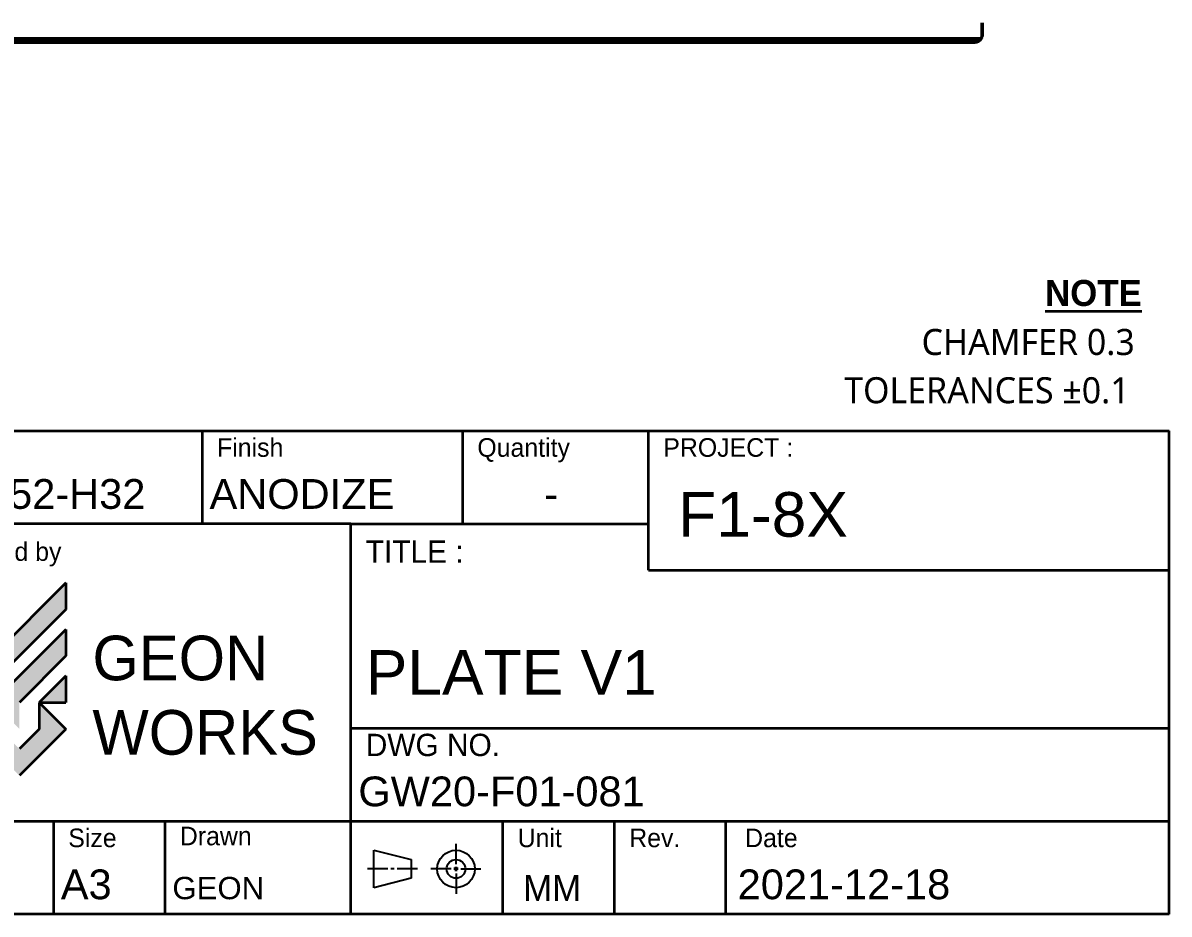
# Model space of a CAD drawing. Header units: millimetres. Extents: x 21 to 410, y 10 to 282.
# Drawn here: x 255.9 to 410, y 10 to 129.8 of the extents above; entities that cross this region are included whole.
import ezdxf

# ---------------------------------------------------------------- set-up
doc = ezdxf.new("R2010")
doc.units = ezdxf.units.MM
doc.header["$LTSCALE"] = 0.75
doc.layers.add('SLD-0', color=7, linetype='Continuous')
doc.layers.add('TitleBlock', color=7, linetype='Continuous', lineweight=35)
doc.layers.add('Visible', color=7, linetype='Continuous', lineweight=50)
doc.styles.add('MtXpl___1', font='')
doc.styles.add('MtXpl_Century_Gothic', font='GOTHIC.TTF')
doc.styles.add('MtXpl_OCR-A_BT', font='')
doc.styles.add('MtXpl_OCR-A_BT_1', font='')
doc.styles.get("Standard").update_dxf_attribs({"font": 'arial.ttf'})
doc.styles.get('MtXpl___1').set_extended_font_data('Malgun Gothic')
doc.styles.get('MtXpl_OCR-A_BT').set_extended_font_data('OCR-A BT')
doc.styles.get('MtXpl_OCR-A_BT_1').set_extended_font_data('OCR-A BT', bold=True)

# ---------------------------------------------------------------- blocks, each defined once
blk = doc.blocks.new('TITLEGW')
h = blk.add_hatch(color=256)
h.dxf.hatch_style = 1
h.paths.add_polyline_path([(-148.32, 40.97), (-148.32, 44.55), (-164.4, 28.46), (-154.57, 18.63), (-148.32, 24.89), (-151.89, 28.46), (-151.89, 24.89), (-154.57, 22.21), (-160.83, 28.46)])
h.paths.add_polyline_path([(-148.32, 34.72), (-148.32, 38.29), (-158.15, 28.46), (-154.57, 24.89), (-154.57, 28.46)], flags=17)
h.paths.add_polyline_path([(-148.32, 32.04), (-151.89, 28.46), (-148.32, 28.46)], flags=16)
for p, q in [((-170, 65), (0, 65)), ((-130, 65), (-130, 52.5)), ((-95, 65), (-95, 52.5)), ((-70, 46.25), (-70, 65)), ((0, 0), (0, 65)), ((-110, 52.5), (-170, 52.5)), ((-110, 0), (-110, 52.5)), ((-110, 52.5), (-70, 52.5)), ((-70, 46.25), (0, 46.25)), ((-148.32, 44.55), (-164.4, 28.46)), ((-148.32, 44.55), (-148.32, 40.97)), ((-148.32, 40.97), (-160.83, 28.46)), ((-148.32, 38.29), (-158.15, 28.46)), ((-148.32, 38.29), (-148.32, 34.72)), ((-148.32, 34.72), (-154.57, 28.46)), ((-148.32, 32.04), (-151.89, 28.46)), ((-148.32, 32.04), (-148.32, 28.46)), ((-151.89, 28.46), (-148.32, 24.89)), ((-151.89, 28.46), (-151.89, 24.89)), ((-151.89, 28.46), (-148.32, 28.46)), ((-148.32, 24.89), (-154.57, 18.63)), ((-151.89, 24.89), (-154.57, 22.21)), ((-110, 25), (0, 25)), ((-170, 12.5), (0, 12.5)), ((-150, 12.5), (-150, 0)), ((-135, 12.5), (-135, 0)), ((-89.58, 0), (-89.58, 12.5)), ((-74.58, 0), (-74.58, 12.5)), ((-59.58, 0), (-59.58, 12.5)), ((-95.87, 5.77), (-95.87, 6.37)), ((-95.57, 6.07), (-96.17, 6.07)), ((0, 0), (-170, 0))]:
    blk.add_line(p, q)
at = {"layer": 'SLD-0'}
for p, q in [((-95.87, 6.7), (-95.87, 9.44)), ((-106.93, 3.55), (-106.93, 8.59)), ((-106.93, 8.59), (-101.89, 7.33)), ((-101.89, 7.33), (-101.89, 4.81)), ((-105.04, 6.07), (-107.77, 6.07)), ((-101.89, 4.81), (-106.93, 3.55)), ((-104.2, 6.07), (-104.62, 6.07)), ((-101.05, 6.07), (-103.78, 6.07)), ((-96.5, 6.07), (-99.24, 6.07)), ((-95.87, 5.44), (-95.87, 2.71)), ((-95.24, 6.07), (-92.51, 6.07)), ((-95.24, 6.07), (-92.51, 6.07))]:
    blk.add_line(p, q, dxfattribs=at)
for radius in [2.52, 1.26]:
    blk.add_circle((-95.87, 6.07), radius, dxfattribs=at)
for s, height, style, p in [('%%UNOTE', 3.5, 'MtXpl_OCR-A_BT_1', (-16.67, 81.78)), ('CHAMFER 0.3', 3.5, 'MtXpl___1', (-33.28, 75.19)), ('TOLERANCES ±0.1', 3.5, 'MtXpl___1', (-43.68, 68.7)), ('Finish', 2.5, 'MtXpl_OCR-A_BT', (-128, 61.5)), ('Quantity', 2.5, 'MtXpl_OCR-A_BT', (-93, 61.5)), ('PROJECT :', 2.5, 'MtXpl_OCR-A_BT', (-68, 61.5)), ('Designed by', 2.5, 'MtXpl_OCR-A_BT', (-167.5, 47.5)), ('TITLE :', 3, 'MtXpl_OCR-A_BT', (-108, 47.25)), ('DWG NO.', 3, 'MtXpl_OCR-A_BT', (-108, 21.25)), ('Size', 2.5, 'MtXpl_OCR-A_BT', (-148, 9)), ('Drawn', 2.5, 'MtXpl_OCR-A_BT', (-133, 9.25)), ('Unit', 2.5, 'MtXpl_OCR-A_BT', (-87.58, 9)), ('Rev.', 2.5, 'MtXpl_OCR-A_BT', (-72.58, 9)), ('Date', 2.5, 'MtXpl_OCR-A_BT', (-57, 9)), ('MM', 3.5, 'MtXpl_Century_Gothic', (-86.85, 1.75))]:
    blk.add_text(s, height=height, dxfattribs=dict(style=style)).set_placement(p)
at = {"insert": (-144.75, 37.44), "char_height": 6, "attachment_point": 1}
blk.add_mtext_dynamic_manual_height_columns('{\\fa Astro Space|b0|i0|c0|p2;GEON^JWORKS}', width=29.3157, gutter_width=12.5, heights=[0], dxfattribs=at)
for tag, p, height in [('FINISH', (-129, 54.5), 4), ('QUANTITY', (-84, 54.5), 4), ("MAT'L", (-169, 54.5), 4), ('PROJECT', (-66, 50.75), 6), ('TITLE_1', (-108, 29.5), 6), ('DWG_NO', (-109, 14.5), 4), ('SCALE', (-169, 2), 4), ('SIZE', (-149, 2), 4), ('DRAWN', (-134, 2), 3), ('CREATED_DATE', (-58, 2), 4)]:
    blk.add_attdef(tag, p, '', height=height)

msp = doc.modelspace()

# ---------------------------------------------------------------- linework, layer by layer
at = {"layer": 'Visible'}
for p, q in [((384.707, 127.706, 0.75), (60.453, 127.706, 0.75)), ((383.886, 127.278, 0.75), (61.273, 127.278, 0.75))]:
    msp.add_line(p, q, dxfattribs=at)
at = {"layer": 'Visible', "extrusion": (1, 0, 0)}
msp.add_arc((128.778, 1.8, 384.886), 1.5, 250.52878, 315.573, dxfattribs=at)
at = {"layer": 'Visible', "extrusion": (0, 0, -1)}
msp.add_arc((-383.886, 128.278, -0.75), 1, 214.83494, 270, dxfattribs=at)
at = {"layer": 'Visible'}
msp.add_open_spline([(384.886, 128.278, 0.386), (384.886, 128.134, 0.437), (384.854, 127.993, 0.512), (384.773, 127.812, 0.65), (384.742, 127.756, 0.699), (384.707, 127.706, 0.75)], degree=3, knots=[0.509115988, 0.509115988, 0.509115988, 0.509115988, 0.554800364, 0.554800364, 0.577380728, 0.577380728, 0.577380728, 0.577380728], dxfattribs=at)

# ---------------------------------------------------------------- block references
at = {"layer": 'TitleBlock'}
ref = msp.add_blockref('TITLEGW', (410, 10), dxfattribs=at)
ref.add_attrib("MAT'L", 'AL5052-H32', (241, 64.5), dxfattribs={"layer": '0', "height": 4})
ref.add_attrib('FINISH', 'ANODIZE', (281, 64.5), dxfattribs={"layer": '0', "height": 4})
ref.add_attrib('TITLE_1', 'PLATE V1', (302, 39.5), dxfattribs={"layer": '0', "height": 6})
ref.add_attrib('SIZE', 'A3', (261, 12), dxfattribs={"layer": '0', "height": 4})
ref.add_attrib('QUANTITY', '-', (326, 64.5), dxfattribs={"layer": '0', "height": 4})
ref.add_attrib('DWG_NO', 'GW20-F01-081', (301, 24.5), dxfattribs={"layer": '0', "height": 4})
ref.add_attrib('DRAWN', 'GEON', (276, 12), dxfattribs={"layer": '0', "height": 3})
ref.add_attrib('CREATED_DATE', '2021-12-18', (352, 12), dxfattribs={"layer": '0', "height": 4})
ref.add_attrib('PROJECT', 'F1-8X', (344, 60.75), dxfattribs={"layer": '0', "height": 6})

doc.saveas('drawing.dxf')
